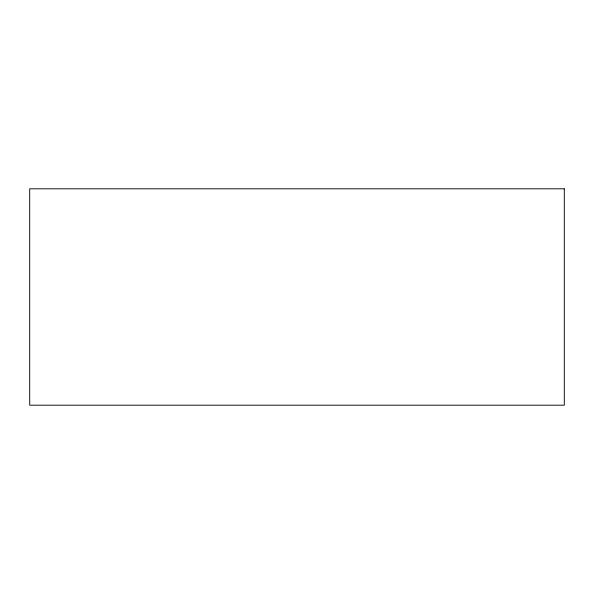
<?xml version="1.0" encoding="UTF-8"?>
<svg xmlns="http://www.w3.org/2000/svg" width="594" height="594" viewBox="0 0 594 594"><rect width="100%" height="100%" fill="white"/><g stroke="black" fill="none" stroke-linecap="round" stroke-linejoin="round"><path stroke-width="0.89" d="M564.3 188.81L29.7 188.81L29.7 405.19L564.3 405.19L564.3 188.81"/></g></svg>
